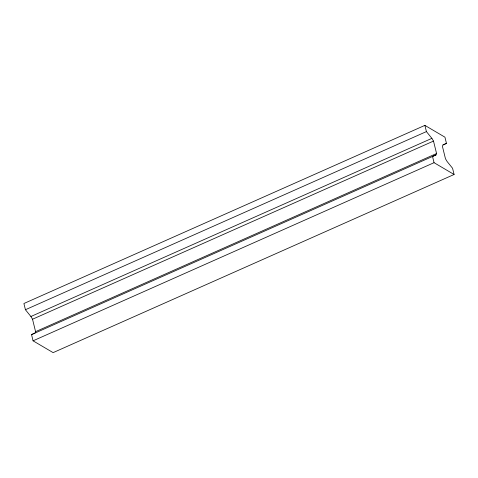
<?xml version="1.0" encoding="UTF-8"?>
<svg xmlns="http://www.w3.org/2000/svg" width="478" height="478" viewBox="0 0 478 478"><rect width="100%" height="100%" fill="white"/><g stroke="black" fill="none" stroke-linecap="round" stroke-linejoin="round"><path stroke-width="0.72" d="M35.581 331.666L34.978 333.082L31.536 334.606L33.066 340.826L53.118 352.627L454.1 174.488L452.57 168.268L447.097 161.498L445.472 158.768L442.419 146.334L443.022 144.918L446.464 143.394L444.934 137.174L424.882 125.373L23.9 303.512L25.43 309.732L30.903 316.502L32.528 319.232L35.581 331.666L436.563 153.528L433.504 141.088L431.885 138.357L426.412 131.593L424.882 125.373M31.536 334.606L435.954 154.944L436.563 153.528M25.43 309.732L426.412 131.593M30.903 316.502L431.885 138.357M32.528 319.232L433.504 141.088M33.066 340.826L434.048 162.687L454.1 174.488M443.022 144.918L446.464 143.394M435.954 154.944L432.518 156.467L434.048 162.687"/></g></svg>
